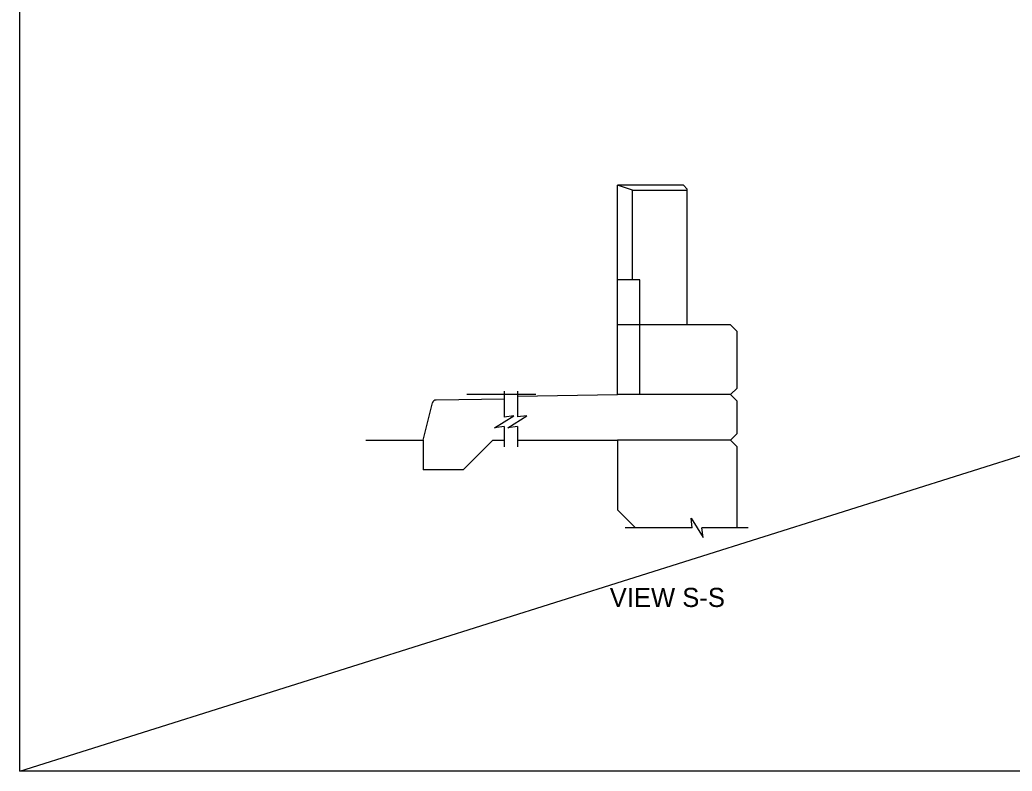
# Model space of a CAD drawing. Extents: x -815.1 to -729.9, y 412.9 to 478.6.
# Drawn here: x -809.54 to -792.95, y 453.45 to 466.01 of the extents above; entities that cross this region are included whole.
import ezdxf

# ---------------------------------------------------------------- set-up
doc = ezdxf.new("R2010")
doc.units = 0
for name, color, linetype in [('60 Nongeo Data', 7, 'Continuous'), ('str_Concrete-A', 7, 'Continuous'), ('str_Concrete-B', 7, 'Continuous'), ('str_Concrete-C', 7, 'Continuous'), ('str_Grades-A', 7, 'Continuous'), ('str_Text-A', 7, 'Continuous')]:
    doc.layers.add(name, color=color, linetype=linetype)

msp = doc.modelspace()

# ---------------------------------------------------------------- linework, layer by layer
at = {"layer": '60 Nongeo Data'}
msp.add_line((-809.536, 453.445), (-729.905, 478.567), dxfattribs=at)
msp.add_lwpolyline([(-809.536, 478.567), (-729.905, 478.567), (-729.905, 453.445), (-809.536, 453.445)], close=True, dxfattribs=at)
at = {"layer": 'str_Concrete-A'}
for p, q in [((-799.546, 460.907), (-799.546, 463.24)), ((-798.441, 463.24), (-799.546, 463.24)), ((-799.296, 463.157), (-799.546, 463.24)), ((-799.296, 461.657), (-799.296, 463.157)), ((-799.296, 463.157), (-798.379, 463.157)), ((-798.379, 463.178), (-798.441, 463.24)), ((-798.379, 460.907), (-798.379, 463.178)), ((-799.171, 461.657), (-799.546, 461.657)), ((-799.171, 459.74), (-799.171, 461.657)), ((-799.546, 459.74), (-799.546, 460.907)), ((-798.379, 460.907), (-799.546, 460.907)), ((-797.657, 460.907), (-798.379, 460.907)), ((-797.657, 460.907), (-797.546, 460.796)), ((-797.546, 459.851), (-797.546, 460.796)), ((-797.657, 459.74), (-797.546, 459.851)), ((-797.657, 459.74), (-799.546, 459.74))]:
    msp.add_line(p, q, dxfattribs=at)
at = {"layer": 'str_Concrete-B'}
for p, q in [((-799.546, 458.981), (-799.546, 457.814)), ((-797.657, 458.981), (-799.546, 458.981)), ((-797.657, 458.981), (-797.546, 458.87)), ((-797.546, 457.513), (-797.546, 458.87)), ((-799.244, 457.513), (-799.546, 457.814)), ((-798.295, 457.513), (-799.419, 457.513)), ((-797.359, 457.513), (-798.135, 457.513))]:
    msp.add_line(p, q, dxfattribs=at)
msp.add_lwpolyline([(-798.295, 457.513), (-798.315, 457.673), (-798.115, 457.353), (-798.135, 457.513)], dxfattribs=at)
at = {"layer": 'str_Concrete-C'}
for p, q in [((-801.44, 459.796), (-801.44, 459.365)), ((-801.219, 459.797), (-801.219, 459.367)), ((-801.219, 459.715), (-799.546, 459.74)), ((-797.657, 459.74), (-797.546, 459.629)), ((-802.794, 458.981), (-802.639, 459.604)), ((-802.579, 459.651), (-801.44, 459.668)), ((-797.546, 459.092), (-797.546, 459.629)), ((-801.6, 459.185), (-801.28, 459.385)), ((-801.28, 459.385), (-801.44, 459.365)), ((-801.379, 459.187), (-801.059, 459.387)), ((-801.059, 459.387), (-801.219, 459.367)), ((-801.44, 459.205), (-801.6, 459.185)), ((-801.44, 459.205), (-801.44, 458.865)), ((-801.219, 459.207), (-801.379, 459.187)), ((-801.219, 459.207), (-801.219, 458.865)), ((-797.657, 458.981), (-797.546, 459.092)), ((-802.794, 458.981), (-802.794, 458.481)), ((-801.627, 458.981), (-802.127, 458.481)), ((-801.627, 458.981), (-801.44, 458.981)), ((-801.219, 458.981), (-799.546, 458.981)), ((-802.127, 458.481), (-802.794, 458.481))]:
    msp.add_line(p, q, dxfattribs=at)
msp.add_arc((-802.578, 459.588), 0.0625, 90.8594, 166.0115, dxfattribs=at)
at = {"layer": 'str_Grades-A'}
for p, q in [((-800.909, 459.74), (-802.066, 459.74)), ((-803.751, 458.981), (-802.794, 458.981))]:
    msp.add_line(p, q, dxfattribs=at)

# ---------------------------------------------------------------- texts
at = {"layer": 'str_Text-A'}
msp.add_text('VIEW S-S', height=0.32, dxfattribs=at).set_placement((-799.675, 456.19))

doc.saveas('drawing.dxf')
